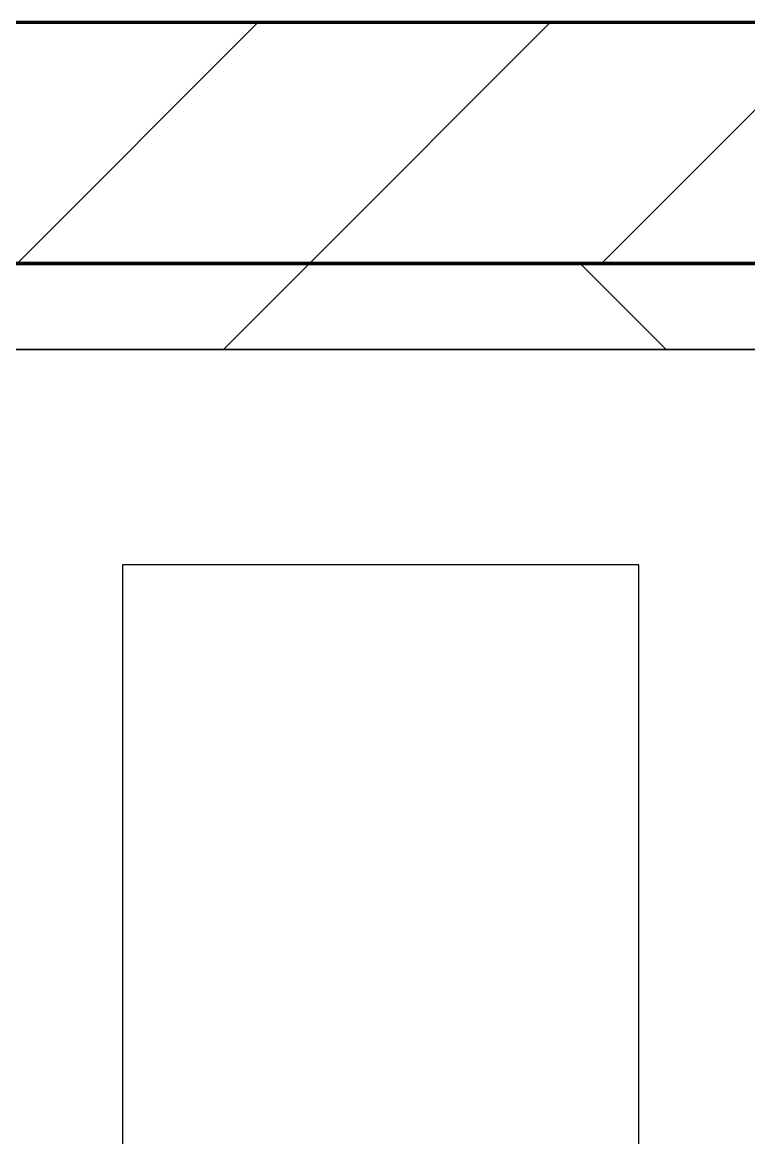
# Model space of a CAD drawing. Header units: millimetres. Extents: x -678720 to -601931, y -306 to 39239.
# Drawn here: x -663582 to -663160, y 8111 to 8759 of the extents above; entities that cross this region are included whole.
import ezdxf
from ezdxf.xclip import XClip

# ---------------------------------------------------------------- set-up
doc = ezdxf.new("R2010")
doc.units = ezdxf.units.MM
doc.header["$XCLIPFRAME"] = 0
doc.layers.add('000 - WIPEOUT', color=250, linetype='Continuous')
doc.layers.add('A11_ALU.SOLID SHEET', color=2, linetype='Continuous')
for name, color, linetype, lineweight in [('A-GLAZ-CURT', 2, 'Continuous', 9), ('A-WALL', 5, 'Continuous', 35), ('A-WALL-FNSH', 2, 'Continuous', 35), ('A-WALL-PATT', 1, 'Continuous', 35)]:
    doc.layers.add(name, color=color, linetype=linetype, lineweight=lineweight)

# ---------------------------------------------------------------- blocks, each defined once
blk = doc.blocks.new('PPLS-PP19_Custom Tile Pattern - Custom Tile Pattern-V73-4234-01 ENLARGED MULTI-PURPOSE LEVEL - REFLECTED CEILING PLAN - SHEET 5')
at = {"layer": 'A-GLAZ-CURT'}
for p, q in [((-300, 0), (300, 0)), ((300, 0), (-300, 0)), ((195.99, 0), (199.26, 0)), ((199.26, 0), (195.99, 0)), ((199.65, 0), (213.31, 0)), ((213.31, 0), (199.65, 0)), ((230.06, 0), (300, 0)), ((-300, -50), (300, -50)), ((300, -50), (-300, -50))]:
    blk.add_line(p, q, dxfattribs=at)
for points, knots in [([(-15.19, 0), (-13.07, 0), (7.48, 0), (42.82, 0), (88.72, 0), (120.63, 0), (138.28, 0), (138.53, 0)], [-461.142613, -461.142613, -461.142613, -461.142613, -429.606584, -390.253598, -346.313304, -291.370682, -290.5735, -290.5735, -290.5735, -290.5735]), ([(103.09, 0), (101.08, 0), (86.31, 0), (63.34, 0), (35.84, 0), (13.15, 0), (5.53, 0), (1.8, 0)], [-375.435014, -375.435014, -375.435014, -375.435014, -369.147452, -330.153101, -307.516438, -285.83788, -250.29001, -250.29001, -250.29001, -250.29001]), ([(114.39, 0), (114.2, 0), (112.08, 0), (105.42, 0), (92.38, 0), (85.59, 0), (74.4, 0), (62.26, 0), (51.85, 0), (43.81, 0), (29.53, 0), (20.67, 0), (18.85, 0), (18.16, 0)], [-8148.58938, -8148.58938, -8148.58938, -8148.58938, -8105.191388, -7723.759874, -7531.75727, -7135.649961, -6924.452779, -6738.82075, -6548.303034, -6314.283804, -6135.05769, -5972.647715, -5832.674503, -5832.674503, -5832.674503, -5832.674503]), ([(27.89, 0), (29.09, 0), (33.4, 0), (48.37, 0), (71.92, 0), (100.57, 0), (116.36, 0), (128.63, 0), (128.95, 0)], [-147.777612, -147.777612, -147.777612, -147.777612, -135.792042, -118.513713, -97.899267, -63.759246, -39.050993, -35.895543, -35.895543, -35.895543, -35.895543]), ([(168.37, 0), (167.68, 0), (162.47, 0), (147.02, 0), (109.77, 0), (76.86, 0), (57.82, 0), (46.51, 0), (41.18, 0), (36.02, 0), (35.54, 0), (35.54, 0)], [-543.375029, -543.375029, -543.375029, -543.375029, -530.793311, -458.593899, -401.860199, -357.622665, -341.267687, -334.000314, -326.15566, -319.318397, -317.489778, -317.489778, -317.489778, -317.489778]), ([(136.44, 0), (121.66, 0), (98.69, 0), (75.27, 0), (67.45, 0)], [-106.750556, -106.750556, -106.750556, -106.750556, -59.610984, -36.148355, -36.148355, -36.148355, -36.148355]), ([(67.47, 0), (69.97, 0), (76.31, 0), (82.12, 0), (83.66, 0)], [-4234.360567, -4234.360567, -4234.360567, -4234.360567, -4094.177415, -3869.465285, -3869.465285, -3869.465285, -3869.465285]), ([(67.5, 0), (69.69, 0), (75.11, 0), (84.83, 0), (86.01, 0), (92.51, 0), (94.33, 0)], [-4087.92917, -4087.92917, -4087.92917, -4087.92917, -3960.84581, -3759.045785, -3336.541051, -2783.776468, -2783.776468, -2783.776468, -2783.776468]), ([(67.8, 0), (75.28, 0), (97.91, 0), (124.45, 0), (132.42, 0), (134.6, 0)], [-277.699086, -277.699086, -277.699086, -277.699086, -249.500363, -194.761443, -152.241002, -152.241002, -152.241002, -152.241002]), ([(94.4, 0), (94.4, 0), (94.64, 0), (99.11, 0), (108.97, 0), (120.79, 0), (139.94, 0), (163.31, 0), (185.23, 0), (193.62, 0), (194.69, 0), (194.79, 0)], [-2348.345796, -2348.345796, -2348.345796, -2348.345796, -2310.419338, -2233.599744, -2052.234781, -1843.028543, -1530.39897, -1095.004608, -529.74427, -295.064701, -265.121568, -265.121568, -265.121568, -265.121568]), ([(129.02, 0), (129.02, 0), (124.41, 0), (122.35, 0), (114.96, 0), (108.04, 0), (103.09, 0)], [-35.386604, -35.386604, -35.386604, -35.386604, -31.430235, -22.807238, -15.488593, 0, 0, 0, 0]), ([(157.9, 0), (156.77, 0), (151.67, 0), (143.29, 0), (134.04, 0), (126.24, 0), (118.6, 0), (114.23, 0), (111.98, 0), (105.66, 0), (105.23, 0), (105.23, 0)], [-10292.955006, -10292.955006, -10292.955006, -10292.955006, -10098.273015, -9847.788484, -9677.714971, -9567.007022, -9453.21225, -9220.200448, -9012.77275, -8966.157302, -8929.495943, -8929.495943, -8929.495943, -8929.495943]), ([(105.26, 0), (105.52, 0), (111.01, 0), (112.65, 0), (113.59, 0)], [-8920.561005, -8920.561005, -8920.561005, -8920.561005, -8814.835624, -8577.462505, -8577.462505, -8577.462505, -8577.462505]), ([(128.58, 0), (128.8, 0), (130.16, 0), (139.26, 0), (152.67, 0), (161.24, 0), (162.19, 0), (162.75, 0)], [-633.326174, -633.326174, -633.326174, -633.326174, -627.736123, -618.981161, -602.094757, -592.980799, -581.414464, -581.414464, -581.414464, -581.414464]), ([(137.1, 0), (136, 0), (133.64, 0), (129.87, 0), (129.11, 0)], [-670.405967, -670.405967, -670.405967, -670.405967, -651.020627, -640.742133, -640.742133, -640.742133, -640.742133]), ([(193.8, 0), (193.33, 0), (190.11, 0), (183.13, 0), (171, 0), (161.95, 0), (161.28, 0), (158.35, 0), (157.85, 0), (157.77, 0)], [-11665.349007, -11665.349007, -11665.349007, -11665.349007, -11565.880756, -11105.624034, -10839.086983, -10768.332124, -10666.779182, -10580.760289, -10550.278881, -10550.278881, -10550.278881, -10550.278881]), ([(300, 0), (286.53, 0), (254.22, 0), (207.11, 0), (177.41, 0), (159.34, 0), (158.33, 0), (158.3, 0)], [-285.253232, -285.253232, -285.253232, -285.253232, -244.693688, -187.987675, -143.776725, -129.632772, -123.352749, -123.352749, -123.352749, -123.352749]), ([(159.07, 0), (159.13, 0), (160.84, 0), (165.21, 0), (174.15, 0), (184.75, 0), (195.84, 0), (199.29, 0)], [-115.643202, -115.643202, -115.643202, -115.643202, -114.681583, -87.660824, -65.295536, -41.623857, -31.02696, -31.02696, -31.02696, -31.02696]), ([(162.75, 0), (165.4, 0), (170.91, 0), (172.61, 0), (172.61, 0)], [-111.264224, -111.264224, -111.264224, -111.264224, -56.742688, -19.085662, -19.085662, -19.085662, -19.085662]), ([(198.38, 0), (190.77, 0), (181.77, 0), (174.27, 0), (169.67, 0), (168.99, 0)], [-8627.230601, -8627.230601, -8627.230601, -8627.230601, -8253.978395, -8152.463617, -8069.855175, -8069.855175, -8069.855175, -8069.855175]), ([(198.19, 0), (194.67, 0), (184.97, 0), (175.3, 0), (169.49, 0)], [-175.713466, -175.713466, -175.713466, -175.713466, -162.427601, -142.916156, -142.916156, -142.916156, -142.916156]), ([(171.51, 0), (176.48, 0), (193.23, 0), (201.73, 0), (208.81, 0), (213.9, 0), (241.96, 0), (266.73, 0), (281.71, 0), (291.71, 0), (296.52, 0), (297.86, 0), (298.09, 0)], [-7971.819559, -7971.819559, -7971.819559, -7971.819559, -7784.112253, -7606.717214, -7289.299508, -7042.621073, -6582.165592, -6068.460911, -5766.029927, -5566.724884, -5280.360606, -5199.253518, -5199.253518, -5199.253518, -5199.253518]), ([(172.07, 0), (177.66, 0), (186.79, 0), (196.16, 0), (199.28, 0)], [-255.364076, -255.364076, -255.364076, -255.364076, -237.955587, -227.252096, -227.252096, -227.252096, -227.252096]), ([(247.1, 0), (246.76, 0), (245.04, 0), (238.34, 0), (226.56, 0), (221.1, 0), (208.62, 0), (200.84, 0), (199.28, 0)], [-9649.085549, -9649.085549, -9649.085549, -9649.085549, -9581.591397, -9406.094246, -9221.510254, -9016.44624, -8717.832359, -8641.871546, -8641.871546, -8641.871546, -8641.871546]), ([(199.29, 0), (200.26, 0), (203.43, 0), (207.47, 0), (213.96, 0), (215.11, 0)], [-227.244556, -227.244556, -227.244556, -227.244556, -223.92608, -215.862851, -208.75215, -208.75215, -208.75215, -208.75215]), ([(215.22, 0), (214.62, 0), (210.55, 0), (206.32, 0), (201.2, 0), (199.33, 0)], [-203.825446, -203.825446, -203.825446, -203.825446, -198.527383, -184.406837, -177.161604, -177.161604, -177.161604, -177.161604]), ([(199.47, 0), (201.54, 0), (211.57, 0), (219.42, 0), (230.06, 0)], [-30.838187, -30.838187, -30.838187, -30.838187, -24.459831, 0, 0, 0, 0]), ([(300, 0), (288.22, 0), (262, 0), (230.43, 0), (219.94, 0), (219.02, 0)], [-12528.858583, -12528.858583, -12528.858583, -12528.858583, -11905.454923, -11162.864862, -10856.732305, -10856.732305, -10856.732305, -10856.732305]), ([(219.9, 0), (220.86, 0), (227.84, 0), (242.06, 0), (246.54, 0), (246.96, 0)], [-10670.940496, -10670.940496, -10670.940496, -10670.940496, -10511.382485, -9925.173265, -9834.877357, -9834.877357, -9834.877357, -9834.877357]), ([(284.76, 0), (284.76, 0), (285.09, 0), (287.47, 0), (293.59, 0), (297.76, 0), (300, 0)], [-4110.630118, -4110.630118, -4110.630118, -4110.630118, -4053.389046, -3959.664717, -3862.421465, -3746.95702, -3746.95702, -3746.95702, -3746.95702]), ([(297.38, 0), (295.84, 0), (291.62, 0), (285.38, 0), (284.87, 0)], [-4803.172655, -4803.172655, -4803.172655, -4803.172655, -4358.271401, -4143.037883, -4143.037883, -4143.037883, -4143.037883])]:
    blk.add_open_spline(points, degree=3, knots=knots, dxfattribs=at)
for points in [[(80.35, 0), (79.57, 0), (78.27, 0), (76.63, 0)], [(84.06, 0), (83.48, 0), (82.41, 0), (81.72, 0)], [(168.74, 0), (168.74, 0), (169.81, 0), (171.51, 0)], [(195.11, 0), (194.91, 0), (194.44, 0), (193.8, 0)]]:
    blk.add_open_spline(points, degree=3, dxfattribs=at)
blk = doc.blocks.new('PPLS-PP19_Custom Tile Pattern - Custom Tile Pattern-V74-4234-01 ENLARGED MULTI-PURPOSE LEVEL - REFLECTED CEILING PLAN - SHEET 5')
at = {"layer": 'A-GLAZ-CURT'}
for p, q in [((-300, 0), (300, 0)), ((300, 0), (-300, 0)), ((-293.07, 0), (-275.75, 0)), ((-275.75, 0), (-293.07, 0)), ((-222.32, 0), (-205, 0)), ((-205, 0), (-222.32, 0)), ((-300, -50), (300, -50)), ((300, -50), (-300, -50))]:
    blk.add_line(p, q, dxfattribs=at)
at = {"layer": 'A-GLAZ-CURT', "flags": 128}
for points in [[(-300, 0), (-291.56, 0), (-283.3, 0), (-275.2, 0), (-267.26, 0), (-259.45, 0), (-251.77, 0), (-244.2, 0), (-236.74, 0), (-229.36, 0), (-222.06, 0), (-214.83, 0), (-207.71, 0), (-200.76, 0), (-194.02, 0), (-187.54, 0), (-181.38, 0), (-175.58, 0), (-170.25, 0), (-165.64, 0), (-162.01, 0), (-159.53, 0), (-157.46, 0), (-154.52, 0), (-149.42, 0), (-141.84, 0), (-132.81, 0), (-126.08, 0)], [(-202.94, 0), (-209.04, 0), (-215.73, 0), (-222.63, 0), (-229.72, 0), (-236.97, 0), (-244.39, 0), (-251.96, 0), (-259.67, 0), (-267.51, 0), (-275.48, 0), (-283.55, 0), (-291.73, 0), (-300, 0)], [(-125.17, 0), (-128.55, 0), (-134.16, 0), (-140.03, 0), (-145.5, 0), (-150.63, 0), (-155.53, 0), (-160.27, 0), (-164.95, 0), (-169.65, 0), (-174.47, 0), (-179.49, 0), (-184.81, 0), (-190.44, 0), (-196.37, 0), (-202.58, 0)]]:
    blk.add_lwpolyline(points, dxfattribs=at)
at = {"layer": 'A-GLAZ-CURT'}
for points, knots in [([(-300, 0), (-284.65, 0), (-236.57, 0), (-182.5, 0), (-148.38, 0), (-137.08, 0)], [-5323.127839, -5323.127839, -5323.127839, -5323.127839, -4502.809032, -2700.551212, -1552.578953, -1552.578953, -1552.578953, -1552.578953]), ([(-268.86, 0), (-273.69, 0), (-283.83, 0), (-294.48, 0), (-300, 0)], [-14004.174411, -14004.174411, -14004.174411, -14004.174411, -13729.592194, -13439.944408, -13439.944408, -13439.944408, -13439.944408]), ([(-203.34, 0), (-206.9, 0), (-226.89, 0), (-248.5, 0), (-267.97, 0)], [-15377.048371, -15377.048371, -15377.048371, -15377.048371, -15131.813646, -14021.075597, -14021.075597, -14021.075597, -14021.075597]), ([(-202.96, 0), (-203.83, 0), (-215.47, 0), (-232.01, 0), (-255.22, 0), (-262.59, 0), (-264.9, 0), (-265.4, 0)], [-1444.440711, -1444.440711, -1444.440711, -1444.440711, -1400.429864, -858.079193, -543.655514, -208.940337, 0, 0, 0, 0]), ([(-258.6, 0), (-257.91, 0), (-254.26, 0), (-241.25, 0), (-225.99, 0), (-213.1, 0), (-206.22, 0), (-203.03, 0), (-202.94, 0)], [-5722.54675, -5722.54675, -5722.54675, -5722.54675, -5657.471696, -5413.335975, -5017.494783, -4832.723979, -4666.091899, -4661.469944, -4661.469944, -4661.469944, -4661.469944]), ([(-133.82, 0), (-135.51, 0), (-137.8, 0), (-149.31, 0), (-162.01, 0), (-177.91, 0), (-199.46, 0), (-216.65, 0), (-231.26, 0), (-233.46, 0), (-234, 0)], [-2731.647847, -2731.647847, -2731.647847, -2731.647847, -2418.507304, -2308.929706, -2113.765672, -1763.376603, -1422.553702, -978.033455, -846.069444, -682.911962, -682.911962, -682.911962, -682.911962]), ([(-233.49, 0), (-233.44, 0), (-232.38, 0), (-230.74, 0), (-225.3, 0), (-223.63, 0)], [-455.274641, -455.274641, -455.274641, -455.274641, -440.605512, -119.536984, 0, 0, 0, 0]), ([(-223.63, 0), (-219.39, 0), (-212.01, 0), (-204.77, 0), (-202.95, 0)], [-5463.295695, -5463.295695, -5463.295695, -5463.295695, -5161.076232, -5059.064593, -5059.064593, -5059.064593, -5059.064593]), ([(-72.93, 0), (-75.51, 0), (-91.45, 0), (-131.56, 0), (-177.56, 0), (-202.95, 0)], [-19442.345229, -19442.345229, -19442.345229, -19442.345229, -18935.241197, -17136.203329, -15386.140116, -15386.140116, -15386.140116, -15386.140116]), ([(-202.92, 0), (-197.2, 0), (-186.6, 0), (-169.02, 0), (-152.12, 0), (-136.84, 0), (-127.33, 0), (-124.19, 0), (-123.43, 0), (-123.28, 0)], [-5058.607125, -5058.607125, -5058.607125, -5058.607125, -4739.070012, -4465.409639, -4149.119819, -3839.893365, -3647.167523, -3488.92562, -3439.852845, -3439.852845, -3439.852845, -3439.852845]), ([(-202.15, 0), (-196.66, 0), (-185.47, 0), (-171.77, 0), (-158.7, 0), (-157.22, 0)], [-4647.168838, -4647.168838, -4647.168838, -4647.168838, -4349.945572, -4000.813434, -3840.635403, -3840.635403, -3840.635403, -3840.635403]), ([(-137.88, 0), (-140.56, 0), (-147.66, 0), (-147.69, 0), (-158.72, 0), (-174.02, 0), (-184.75, 0), (-196.11, 0), (-201.97, 0)], [-3187.727384, -3187.727384, -3187.727384, -3187.727384, -2919.378265, -2477.344047, -2237.412286, -2029.680487, -1755.085331, -1461.041718, -1461.041718, -1461.041718, -1461.041718]), ([(-152.35, 0), (-151.03, 0), (-147.71, 0), (-143.57, 0), (-138.62, 0)], [-3494.978217, -3494.978217, -3494.978217, -3494.978217, -3371.022232, -3227.460399, -3227.460399, -3227.460399, -3227.460399]), ([(-118.78, 0), (-121.86, 0), (-126.28, 0), (-136.96, 0), (-147.46, 0), (-150.03, 0), (-150.57, 0)], [-5938.474035, -5938.474035, -5938.474035, -5938.474035, -5700.061948, -5508.838257, -5298.784692, -5196.16478, -5196.16478, -5196.16478, -5196.16478]), ([(-150.34, 0), (-150.07, 0), (-147.75, 0), (-144.26, 0), (-138.24, 0), (-137.07, 0)], [-4948.728362, -4948.728362, -4948.728362, -4948.728362, -4883.323924, -4440.880425, -4344.038112, -4344.038112, -4344.038112, -4344.038112]), ([(-137, 0), (-137.95, 0), (-142.59, 0), (-147.74, 0), (-149.07, 0)], [-6494.754019, -6494.754019, -6494.754019, -6494.754019, -6449.282163, -6277.220794, -6277.220794, -6277.220794, -6277.220794]), ([(-148.23, 0), (-146.94, 0), (-141.68, 0), (-139.19, 0), (-137.8, 0)], [-6162.058746, -6162.058746, -6162.058746, -6162.058746, -6017.569127, -5695.996646, -5695.996646, -5695.996646, -5695.996646]), ([(-137.04, 0), (-137.32, 0), (-141.95, 0), (-146.11, 0), (-146.95, 0)], [-757.477784, -757.477784, -757.477784, -757.477784, -741.901385, -489.130243, -489.130243, -489.130243, -489.130243]), ([(-146.69, 0), (-146.59, 0), (-145.49, 0), (-135.69, 0), (-128.29, 0), (-125.15, 0)], [-420.34245, -420.34245, -420.34245, -420.34245, -406.956646, -290.263673, 0, 0, 0, 0]), ([(-137.03, 0), (-131.63, 0), (-121.8, 0), (-110.8, 0), (-99.5, 0), (-91.46, 0)], [-1550.669646, -1550.669646, -1550.669646, -1550.669646, -1002.059161, -460.363443, 0, 0, 0, 0]), ([(-136.56, 0), (-133.16, 0), (-125.14, 0), (-107.3, 0), (-90.42, 0), (-76.48, 0), (-71.63, 0), (-71.06, 0)], [-4330.137317, -4330.137317, -4330.137317, -4330.137317, -4054.690705, -3793.097032, -3402.597032, -3144.956779, -3110.580681, -3110.580681, -3110.580681, -3110.580681]), ([(-136.37, 0), (-136.29, 0), (-135.42, 0), (-133.93, 0), (-128.78, 0), (-126.5, 0)], [-5579.751817, -5579.751817, -5579.751817, -5579.751817, -5560.701257, -5364.112219, -5231.017328, -5231.017328, -5231.017328, -5231.017328]), ([(-86.16, 0), (-91.37, 0), (-104.13, 0), (-122.08, 0), (-133.29, 0), (-136.36, 0)], [-1681.3698, -1681.3698, -1681.3698, -1681.3698, -1374.161226, -945.742622, -770.627825, -770.627825, -770.627825, -770.627825]), ([(-71.7, 0), (-74.51, 0), (-86.29, 0), (-109.73, 0), (-125.85, 0), (-136.06, 0)], [-7672.158748, -7672.158748, -7672.158748, -7672.158748, -7508.296369, -7004.680444, -6509.710453, -6509.710453, -6509.710453, -6509.710453]), ([(-127.41, 0), (-131.63, 0), (-133.16, 0), (-134.09, 0), (-134.15, 0)], [-8540.990293, -8540.990293, -8540.990293, -8540.990293, -8266.114998, -8246.473386, -8246.473386, -8246.473386, -8246.473386]), ([(-134.15, 0), (-133.32, 0), (-130.31, 0), (-117.33, 0), (-92.04, 0), (-78.85, 0), (-72.59, 0), (-71.48, 0)], [-7657.439573, -7657.439573, -7657.439573, -7657.439573, -7293.749979, -6839.55839, -6236.997189, -5713.340575, -5595.821226, -5595.821226, -5595.821226, -5595.821226]), ([(-120.13, 0), (-120.14, 0), (-120.24, 0), (-121.3, 0), (-129.25, 0), (-133.82, 0)], [-2933.992132, -2933.992132, -2933.992132, -2933.992132, -2920.575025, -2840.280255, -2731.647847, -2731.647847, -2731.647847, -2731.647847]), ([(-113.43, 0), (-113.44, 0), (-113.96, 0), (-119.73, 0), (-125.43, 0), (-127.03, 0), (-127.41, 0)], [-328.499627, -328.499627, -328.499627, -328.499627, -282.672656, -98.539552, -24.539552, 0, 0, 0, 0]), ([(-126.5, 0), (-122.44, 0), (-108.71, 0), (-90.76, 0), (-77.19, 0), (-72.25, 0)], [-5231.017328, -5231.017328, -5231.017328, -5231.017328, -4994.692869, -4542.524482, -4234.633075, -4234.633075, -4234.633075, -4234.633075]), ([(-125.15, 0), (-124.93, 0), (-121.96, 0), (-113.01, 0), (-98.9, 0), (-86.38, 0), (-75.78, 0), (-71.71, 0)], [-3362.7396, -3362.7396, -3362.7396, -3362.7396, -3342.215224, -3074.362186, -2902.289527, -2605.247022, -2381.94055, -2381.94055, -2381.94055, -2381.94055]), ([(-122.08, 0), (-122.01, 0), (-121.69, 0), (-121.2, 0), (-120.88, 0)], [-3136.336417, -3136.336417, -3136.336417, -3136.336417, -3110.304437, -3035.164275, -3035.164275, -3035.164275, -3035.164275]), ([(-71.32, 0), (-73.54, 0), (-84.99, 0), (-99.51, 0), (-114.02, 0), (-117.28, 0), (-118.78, 0)], [-866.027463, -866.027463, -866.027463, -866.027463, -740.068933, -229.489605, -116.330425, 0, 0, 0, 0]), ([(-117.74, 0), (-117.19, 0), (-114.78, 0), (-113.43, 0), (-113.43, 0)], [-821.249067, -821.249067, -821.249067, -821.249067, -394.672656, -330.879064, -330.879064, -330.879064, -330.879064]), ([(-36.62, 0), (-36.62, 0), (-40.35, 0), (-44.32, 0), (-58.97, 0), (-85.2, 0), (-107.61, 0), (-116.56, 0), (-117.56, 0)], [-4069.478503, -4069.478503, -4069.478503, -4069.478503, -3858.647035, -3538.256648, -2842.901703, -2193.204658, -1433.981041, -985.49888, -985.49888, -985.49888, -985.49888]), ([(-115.82, 0), (-114.96, 0), (-110.41, 0), (-96.78, 0), (-71.33, 0), (-42.53, 0), (-12.78, 0), (4.23, 0), (9.64, 0), (10.14, 0), (10.18, 0)], [-5724.064692, -5724.064692, -5724.064692, -5724.064692, -5430.283136, -5103.229623, -4799.173296, -4065.652676, -3589.737505, -3285.047089, -3066.359526, -3044.715262, -3044.715262, -3044.715262, -3044.715262]), ([(-71.93, 0), (-72.11, 0), (-80.34, 0), (-94, 0), (-112.01, 0), (-114.94, 0), (-115.63, 0)], [-1217.886105, -1217.886105, -1217.886105, -1217.886105, -1208.454564, -789.402658, -501.969187, -243.577221, -243.577221, -243.577221, -243.577221])]:
    blk.add_open_spline(points, degree=3, knots=knots, dxfattribs=at)
blk = doc.blocks.new('*U321')
at = {"layer": 'A-GLAZ-CURT', "rotation": 180}
for name, p in [('PPLS-PP19_Custom Tile Pattern - Custom Tile Pattern-V74-4234-01 ENLARGED MULTI-PURPOSE LEVEL - REFLECTED CEILING PLAN - SHEET 5', (-30665, -710)), ('PPLS-PP19_Custom Tile Pattern - Custom Tile Pattern-V73-4234-01 ENLARGED MULTI-PURPOSE LEVEL - REFLECTED CEILING PLAN - SHEET 5', (-30065, -710))]:
    blk.add_blockref(name, p, dxfattribs=at)
blk = doc.blocks.new('*U605')
at = {"color": 3}
blk.add_wipeout([(-275, -18850), (275, -18850), (275, -19150), (-275, -19150)], dxfattribs=at).dxf.layer = '000 - WIPEOUT'
at = {"layer": 'A11_ALU.SOLID SHEET', "color": 0, "linetype": 'ByBlock'}
blk.add_lwpolyline([(-275, -19150), (275, -19150), (275, -18850), (-275, -18850)], close=True, dxfattribs=at)
blk = doc.blocks.new('*U743')
blk.add_lwpolyline([(21173.36, -580), (28210, -580), (28210, -6849.96), (45954.15, -6849.96), (45954.15, 600), (82995.06, 600), (83086.47, 650), (90052, 650), (90392, 990), (103159.16, 990), (103159.16, 4990), (21173.36, 4990), (21173.36, 3485.45), (21203.36, 3485.45), (21203.36, 925.54), (21173.36, 925.54), (21173.36, -580)])
at = {"layer": 'A11_ALU.SOLID SHEET', "color": 0, "linetype": 'ByBlock', "rotation": 90}
blk.add_blockref('*U605', (62308.5, 4590), dxfattribs=at)

msp = doc.modelspace()

# ---------------------------------------------------------------- block references
at = {"layer": 'A11_ALU.SOLID SHEET'}
ref = msp.add_blockref('*U743', (-744682.37, 3579.02), dxfattribs=at)
XClip(ref).set_block_clipping_path([(69798.6834257276, -3885.5002684942), (120965.0023936313, 33679.9972602262)])

# ---------------------------------------------------------------- next in the draw order: hatches: boundary and pattern name
at = {"layer": 'A-WALL-PATT', "lineweight": 9}
h = msp.add_hatch(dxfattribs=at)
h.set_pattern_fill('FP_2', color=256, style=0, pattern_type=2)
h.set_pattern_definition([(45, (0, 0), (-84.852814, 84.852814), [])])
h.paths.add_polyline_path([(-645614.94, 8619.02), (-644025.62, 8619.02), (-644076.02, 8641.53), (-644079.79, 8639.36), (-644084.96, 8639.36), (-644091.03, 8644.02), (-644092.03, 8648.69), (-644157.37, 8677.88), (-644139.02, 8718.97), (-643915.31, 8619.02), (-632557.37, 8619.02), (-632557.37, 8759.02), (-674883.69, 8759.02), (-674883.69, 8619.02), (-672825.62, 8619.02), (-672876.02, 8641.53), (-672879.79, 8639.36), (-672884.96, 8639.36), (-672891.03, 8644.02), (-672892.03, 8648.69), (-672957.37, 8677.88), (-672939.02, 8718.97), (-672715.31, 8619.02), (-669225.62, 8619.02), (-669276.02, 8641.53), (-669279.79, 8639.36), (-669284.96, 8639.36), (-669291.03, 8644.02), (-669292.03, 8648.69), (-669357.37, 8677.88), (-669339.02, 8718.97), (-669115.31, 8619.02), (-665625.62, 8619.02), (-665676.02, 8641.53), (-665679.79, 8639.36), (-665684.96, 8639.36), (-665691.03, 8644.02), (-665692.03, 8648.69), (-665757.37, 8677.88), (-665739.02, 8718.97), (-665515.31, 8619.02), (-662025.62, 8619.02), (-662076.02, 8641.53), (-662079.79, 8639.36), (-662084.96, 8639.36), (-662091.03, 8644.02), (-662092.03, 8648.69), (-662157.37, 8677.88), (-662139.02, 8718.97), (-661915.31, 8619.02), (-658425.62, 8619.02), (-658476.02, 8641.53), (-658479.79, 8639.36), (-658484.96, 8639.36), (-658491.03, 8644.02), (-658492.03, 8648.69), (-658557.37, 8677.88), (-658539.02, 8718.97), (-658315.31, 8619.02), (-654825.62, 8619.02), (-654876.02, 8641.53), (-654879.79, 8639.36), (-654884.96, 8639.36), (-654891.03, 8644.02), (-654892.03, 8648.69), (-654957.37, 8677.88), (-654939.02, 8718.97), (-654715.31, 8619.02), (-651225.62, 8619.02), (-651276.02, 8641.53), (-651279.79, 8639.36), (-651284.96, 8639.36), (-651291.03, 8644.02), (-651292.03, 8648.69), (-651357.37, 8677.88), (-651339.02, 8718.97), (-651115.31, 8619.02), (-647625.62, 8619.02), (-647676.02, 8641.53), (-647679.79, 8639.36), (-647684.96, 8639.36), (-647691.03, 8644.02), (-647692.03, 8648.69), (-647757.37, 8677.88), (-647739.02, 8718.97), (-647515.31, 8619.02), (-645746.78, 8619.02)])
h = msp.add_hatch(dxfattribs=at)
h.set_pattern_fill('FP_3', color=256, style=0, pattern_type=2)
h.set_pattern_definition([(45, (0, 0), (-212.13203, 212.13203), []), (135, (0, 0), (-212.13203, -212.13203), [])])
h.paths.add_polyline_path([(-637582.37, 8569.02), (-637582.37, 8619.02), (-643915.31, 8619.02), (-643803.39, 8569.02), (-641132.34, 8569.02)])
h.paths.add_polyline_path([(-659985.63, 8569.02), (-658313.71, 8569.02), (-658425.62, 8619.02), (-661915.31, 8619.02), (-661803.39, 8569.02), (-660051.55, 8569.02)])
h.paths.add_polyline_path([(-653657.25, 8569.02), (-651113.71, 8569.02), (-651225.62, 8619.02), (-654715.31, 8619.02), (-654603.39, 8569.02), (-653782.37, 8569.02)])
h.paths.add_polyline_path([(-643913.71, 8569.02), (-644025.62, 8619.02), (-647515.31, 8619.02), (-647403.39, 8569.02), (-643966.93, 8569.02)])
h.paths.add_polyline_path([(-658203.39, 8569.02), (-654713.71, 8569.02), (-654825.62, 8619.02), (-658315.31, 8619.02), (-658205.78, 8570.08)])
h.paths.add_polyline_path([(-662292.85, 8569.02), (-661913.71, 8569.02), (-662025.62, 8619.02), (-665515.31, 8619.02), (-665403.39, 8569.02), (-662358.77, 8569.02)])
h.paths.add_polyline_path([(-647513.71, 8569.02), (-647625.62, 8619.02), (-651115.31, 8619.02), (-651003.39, 8569.02), (-647526.64, 8569.02)])
h.paths.add_polyline_path([(-666973.22, 8569.02), (-665513.71, 8569.02), (-665625.62, 8619.02), (-669115.31, 8619.02), (-669003.39, 8569.02), (-667105.06, 8569.02)])
h.paths.add_polyline_path([(-670928.45, 8569.02), (-669113.71, 8569.02), (-669225.62, 8619.02), (-672715.31, 8619.02), (-672603.39, 8569.02), (-670994.37, 8569.02)])
h.paths.add_polyline_path([(-672906.07, 8569.02), (-672713.71, 8569.02), (-672825.62, 8619.02), (-674883.69, 8619.02), (-674883.69, 8569.02), (-672957.37, 8569.02)])

# ---------------------------------------------------------------- next in the draw order: linework, layer by layer
at = {"layer": 'A-WALL', "color": 7, "lineweight": 70}
for p, q in [((-664582.37, 8759.02), (-662182.37, 8759.02)), ((-662182.37, 8619.02), (-664582.37, 8619.02)), ((-664582.37, 8619.02), (-662182.37, 8619.02))]:
    msp.add_line(p, q, dxfattribs=at)
at = {"layer": 'A-WALL-FNSH', "color": 250}
msp.add_line((-662182.37, 8569.02), (-664582.37, 8569.02), dxfattribs=at)

# ---------------------------------------------------------------- next in the draw order: block references
msp.add_blockref('*U321', (-633017.37, 9279.02))

doc.saveas('drawing.dxf')
